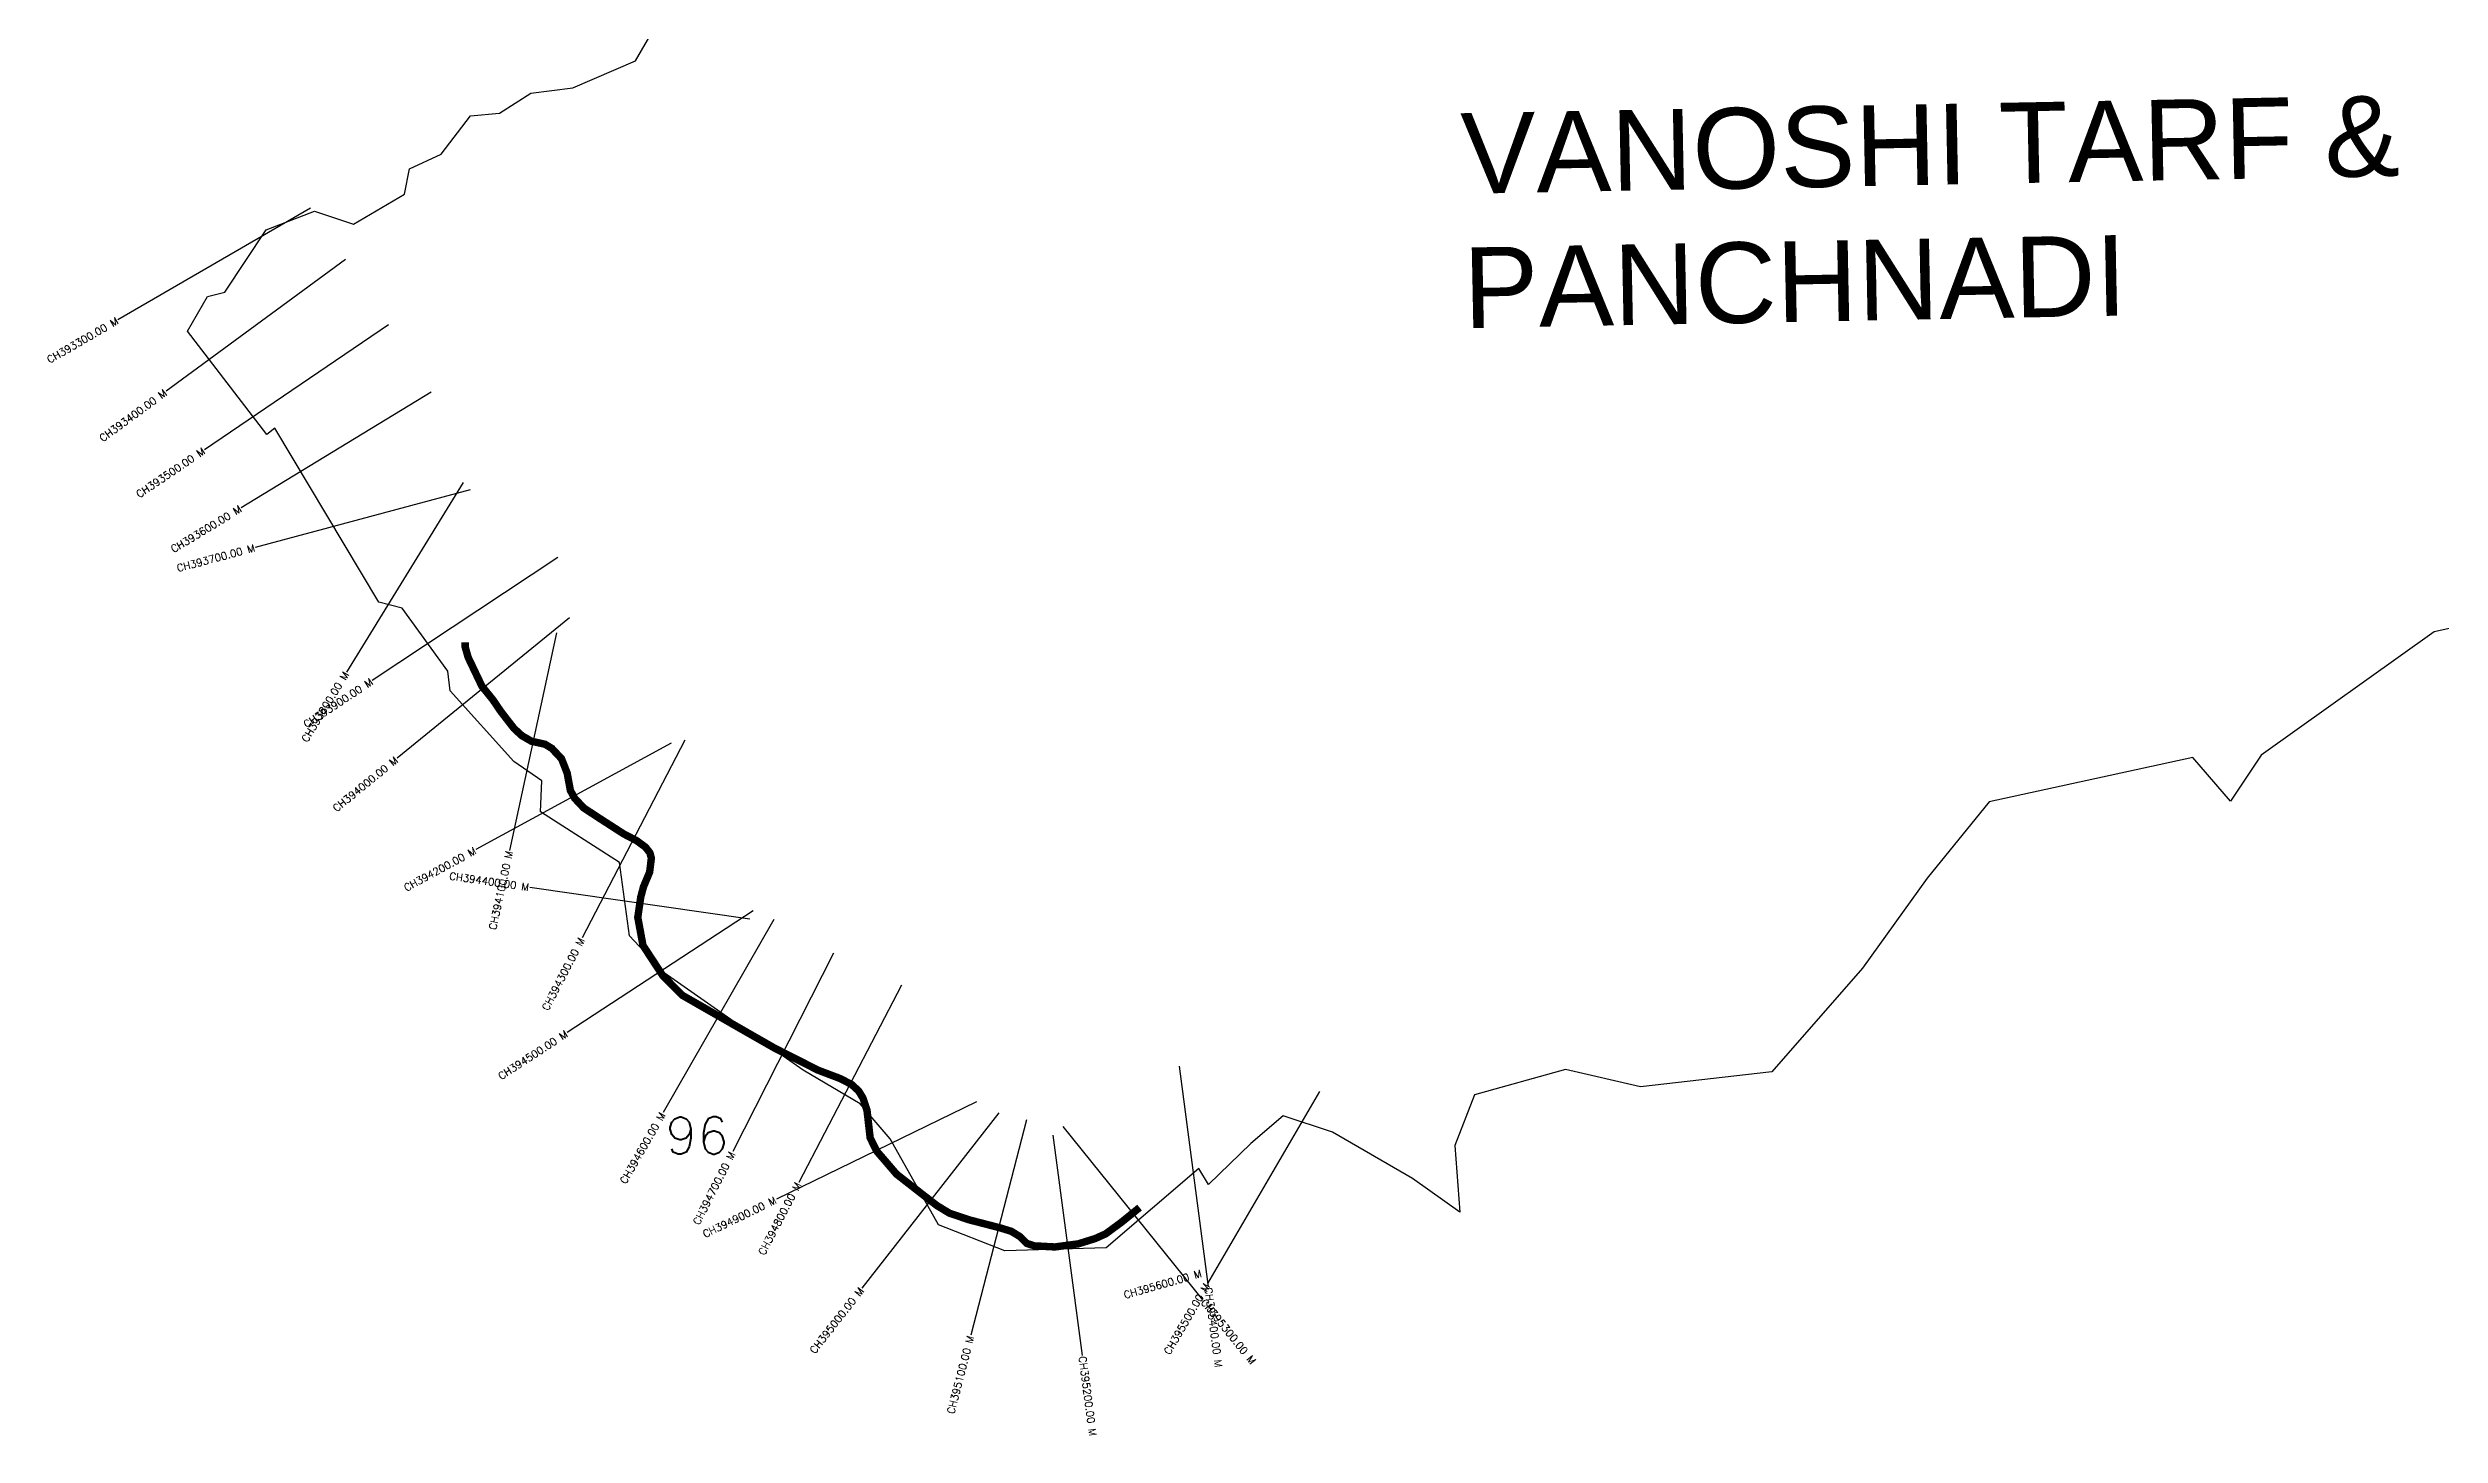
# Model space of a CAD drawing. Header units: feet. Extents: x 302313 to 307933, y 1946438 to 1951291.
# Drawn here: x 302313 to 305539, y 1946438 to 1948309 of the extents above; entities that cross this region are included whole.
import ezdxf
from ezdxf.enums import TextEntityAlignment as Align

# ---------------------------------------------------------------- set-up
doc = ezdxf.new("R2010")
doc.units = ezdxf.units.FT
doc.header["$MEASUREMENT"] = 0
for name, color, linetype in [('CS', 134, 'Continuous'), ('CSMark', 6, 'Continuous'), ('UNPROTECTED', 10, 'Continuous'), ('VILLAGE NAME', 250, 'Continuous')]:
    doc.layers.add(name, color=color, linetype=linetype)
doc.styles.get("Standard").update_dxf_attribs({"font": 'simplex.shx'})

msp = doc.modelspace()

# ---------------------------------------------------------------- linework, layer by layer
at = {"color": 6, "flags": 128}
msp.add_lwpolyline([(305840.2, 1947589.6), (305530.7, 1947520.9), (305297.4, 1947354.8), (305255.7, 1947292.6), (305205, 1947351.4), (304930.7, 1947291.5), (304846.8, 1947188.6), (304759.7, 1947067.2), (304637.6, 1946927.8), (304460.3, 1946907.4), (304359.1, 1946930.9), (304236.7, 1946896.4), (304209.8, 1946828.1), (304216.8, 1946738.1), (304153, 1946783.5), (304045.2, 1946846.1), (303978.3, 1946868.1), (303935, 1946830.7), (303877.7, 1946775.7), (303864.7, 1946797.2), (303739.9, 1946690), (303603.4, 1946686.3), (303513.6, 1946721.4), (303448.5, 1946837.2), (303408.3, 1946884.5), (303331.3, 1946929.9), (303144, 1947061.2), (303097.3, 1947111), (303083.7, 1947210), (302977, 1947278.3), (302978.7, 1947320), (302941, 1947345.9), (302855.2, 1947441.2), (302852.2, 1947468), (302790.6, 1947553), (302759.2, 1947561.2), (302618.8, 1947795.6), (302608.3, 1947787.3), (302501, 1947926.3), (302527.9, 1947973.3), (302551.6, 1947979), (302607.1, 1948063.3), (302672.5, 1948088.2), (302725.1, 1948071), (302793.7, 1948111.3), (302800.7, 1948145.5), (302843.1, 1948165.4), (302882.6, 1948217.1), (302922, 1948220.7), (302964.1, 1948247.6), (303020.7, 1948254.6), (303105.4, 1948291.1), (303152.1, 1948371.5)], dxfattribs=at)
at = {"layer": 'CS'}
for p, q in [((302667, 1948092.3), (302407.4, 1947941.9)), ((302714, 1948023.2), (302472.3, 1947845.5)), ((302772.3, 1947935.1), (302524.1, 1947766.6)), ((302829.7, 1947844.3), (302573.4, 1947688.3)), ((302872.9, 1947722.3), (302715.7, 1947466.8)), ((302882.4, 1947712.6), (302592.6, 1947634.8)), ((303000.4, 1947621.2), (302750.3, 1947455.5)), ((303016.4, 1947539.8), (302783.8, 1947350.4)), ((302998.8, 1947519.5), (302935.4, 1947226.3)), ((303153.4, 1947371), (302890.1, 1947227.3)), ((303171.6, 1947374.7), (303033.3, 1947108.5)), ((303259.6, 1947133.5), (302962.6, 1947176.4)), ((303263.9, 1947144.9), (303013, 1946980.5)), ((303291.8, 1947132.9), (303142.4, 1946872.8)), ((303372, 1947087.5), (303236.3, 1946820)), ((303464, 1947044.5), (303325.3, 1946778.5)), ((303838.1, 1946935.2), (303877.4, 1946637.8)), ((303564.8, 1946887.3), (303295.2, 1946755.8)), ((304027.6, 1946901.2), (303876.5, 1946642)), ((303595.3, 1946872.1), (303410.6, 1946635.7)), ((303632.6, 1946862.9), (303557.4, 1946572.5)), ((303667.9, 1946842.3), (303707.6, 1946545)), ((303681.4, 1946853.7), (303869.9, 1946620.3))]:
    msp.add_line(p, q, dxfattribs=at)
at = {"layer": 'UNPROTECTED', "const_width": 10, "flags": 128}
msp.add_lwpolyline([(302875.6, 1947506.9), (302875.5, 1947500.9), (302879.5, 1947486.7), (302898.1, 1947447.7), (302912.9, 1947429.4), (302923.7, 1947413.5), (302941.2, 1947390.9), (302952, 1947380.9), (302965, 1947373.4), (302983.2, 1947369.4), (302992.5, 1947363.7), (303005.5, 1947349.8), (303013.1, 1947330.4), (303017.4, 1947307.1), (303023.1, 1947296.6), (303035.5, 1947283.4), (303057, 1947269.3), (303089.4, 1947248.4), (303106.7, 1947239.4), (303118.7, 1947230.6), (303124.6, 1947223), (303126.6, 1947215.9), (303124.3, 1947197), (303116, 1947177.2), (303112.3, 1947163.3), (303108.3, 1947135.9), (303115.3, 1947098.1), (303141.8, 1947057.6), (303168, 1947031), (303231, 1946994.9), (303293, 1946959.4), (303351.2, 1946929.9), (303381.2, 1946918.5), (303396.5, 1946910.6), (303406, 1946901.9), (303412, 1946892.1), (303417.4, 1946875.5), (303421.6, 1946838.7), (303430.3, 1946820.9), (303457.2, 1946789.6), (303490.7, 1946763.4), (303511.5, 1946747.3), (303528.6, 1946736.9), (303555, 1946728), (303597, 1946717.1), (303611.9, 1946712.5), (303623.2, 1946705.6), (303633, 1946696.1), (303643, 1946692.9), (303670.8, 1946691.4), (303702.3, 1946695.6), (303725, 1946702.7), (303739.1, 1946709), (303760.2, 1946724.5), (303784.9, 1946744.5)], dxfattribs=at)

# ---------------------------------------------------------------- texts
at = {"insert": (303145.5, 1946866.7), "char_height": 50, "attachment_point": 1}
msp.add_mtext_dynamic_manual_height_columns('96', width=70.183, gutter_width=1, heights=[0], dxfattribs=at)
at = {"layer": 'CSMark'}
for s, rotation, p in [('CH393300.00 M', 30.0939, (302406.6, 1947941.4)), ('CH393400.00 M', 36.3389, (302471.5, 1947844.9)), ('CH393500.00 M', 34.1592, (302523.2, 1947766.1)), ('CH393600.00 M', 31.3383, (302572.6, 1947687.8)), ('CH393700.00 M', 15.0272, (302591.7, 1947634.6)), ('CH393800.00 M', 58.4092, (302715.2, 1947466)), ('CH393900.00 M', 33.5256, (302749.5, 1947454.9)), ('CH394000.00 M', 39.143, (302783, 1947349.8)), ('CH394200.00 M', 28.6255, (302889.2, 1947226.8)), ('CH394100.00 M', 77.7951, (302935.2, 1947225.3)), ('CH394400.00 M', 351.7941, (302961.6, 1947176.5)), ('CH394300.00 M', 62.555, (303032.9, 1947107.6)), ('CH394500.00 M', 33.2485, (303012.2, 1946979.9)), ('CH394600.00 M', 60.1342, (303141.9, 1946871.9)), ('CH394700.00 M', 63.1005, (303235.8, 1946819.1)), ('CH394800.00 M', 62.461, (303324.8, 1946777.6)), ('CH394900.00 M', 26.0031, (303294.3, 1946755.4)), ('CH395600.00 M', 16.025, (303868.1, 1946656.1)), ('CH395000.00 M', 52.011, (303410, 1946634.9)), ('CH395500.00 M', 59.7586, (303876, 1946641.2)), ('CH395100.00 M', 75.474, (303557.1, 1946571.5))]:
    msp.add_text(s, height=10, rotation=rotation, dxfattribs=at).set_placement(p, align=Align.MIDDLE_RIGHT)
for s, rotation, p in [('CH395300.00 M', 308.9287, (303870.6, 1946619.5)), ('CH395400.00 M', 277.5279, (303877.5, 1946636.8)), ('CH395200.00 M', 277.6167, (303707.8, 1946544))]:
    msp.add_text(s, height=10, rotation=rotation, dxfattribs=at).set_placement(p, align=Align.MIDDLE_LEFT)
at = {"layer": 'VILLAGE NAME', "insert": (304216.9, 1948220.4), "char_height": 108.748, "attachment_point": 1, "rotation": 1.1028}
msp.add_mtext_dynamic_manual_height_columns('{\\fArial|b0|i0|c0|p34;VANOSHI TARF & PANCHNADI}', width=1571.314, gutter_width=543.7, heights=[0], dxfattribs=at)

doc.saveas('drawing.dxf')
